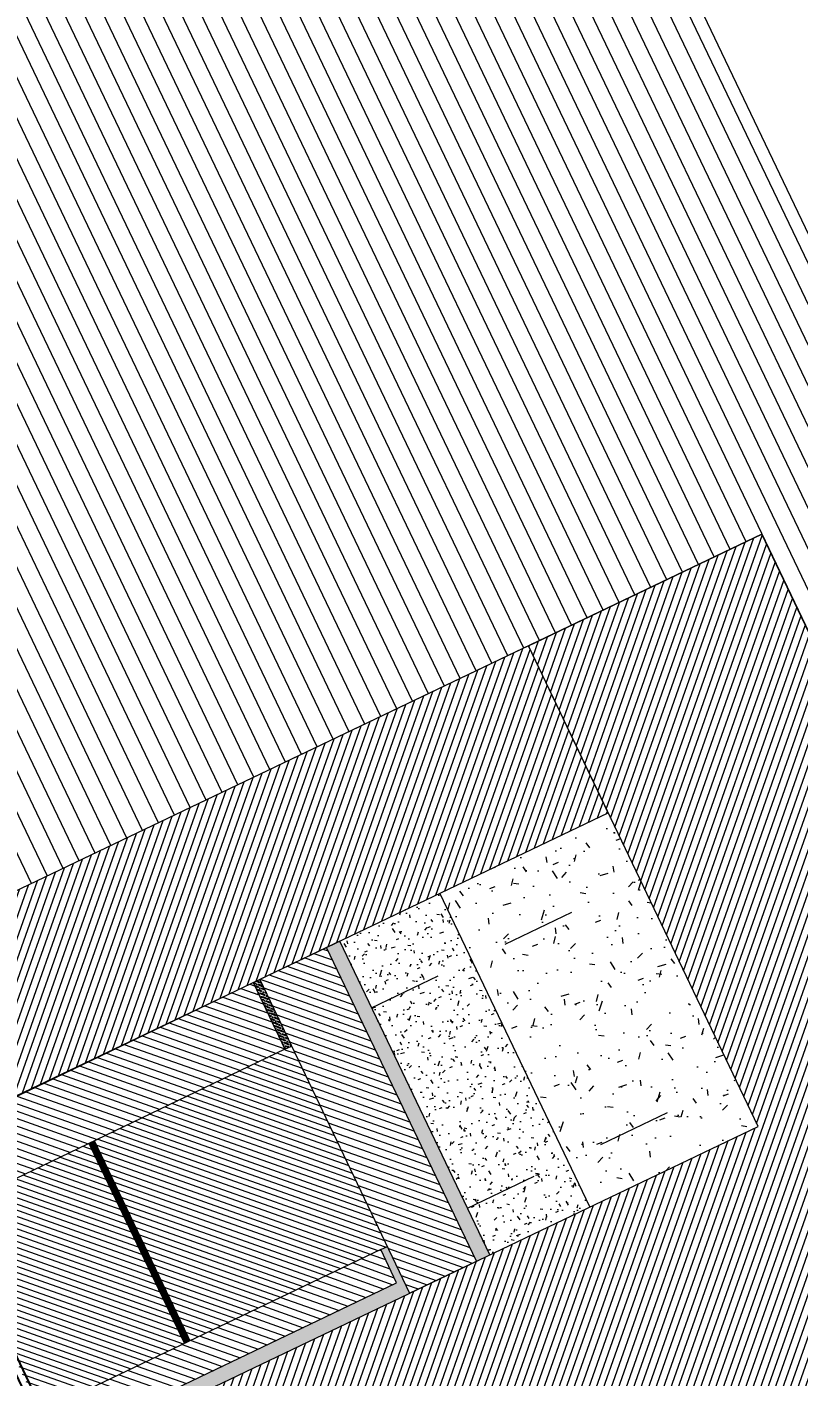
# Model space of a CAD drawing. Header units: metres. Extents: x 679304 to 680626, y 2747329 to 2750056.
# Drawn here: x 679536.692 to 679537.735, y 2747438.861 to 2747440.685 of the extents above; entities that cross this region are included whole.
import ezdxf

# ---------------------------------------------------------------- set-up
doc = ezdxf.new("R2010")
doc.units = ezdxf.units.M
doc.header["$XCLIPFRAME"] = 0
doc.linetypes.add('DASH_1', pattern=[0.4, 0.1, -0.3])
doc.linetypes.add('HIDDEN', pattern=[0.375, 0.25, -0.125])
for name, color, linetype in [('01-TX-Dimensions_1-100', 157, 'Continuous'), ('02-L-Waterfeatures 02', 152, 'Continuous'), ('COTAUX', 7, 'Continuous')]:
    doc.layers.add(name, color=color, linetype=linetype)
for name, color, linetype, lineweight in [('02-L-projecció', 6, 'Continuous', 5), ('02-L-seccionat', 4, 'Continuous', 5), ('3-TR Formigó', 252, 'Continuous', 0), ('3-TR terra compactada', 45, 'Continuous', 0)]:
    doc.layers.add(name, color=color, linetype=linetype, lineweight=lineweight)
doc.layers.add('02-L-projecció 2', color=251, linetype='Continuous', lineweight=5, true_color=0x636363)
doc.layers.add('3-TR tot_u', color=8, linetype='Continuous', lineweight=5, true_color=0x787878)
for name, color, linetype, true_color in [('EIT_3 TR sorra', 9, 'Continuous', 0xd8ceb0), ('SL_TREE_ACACIA_PYCNANTHA', 52, 'Continuous', 0xe0e000), ('SL_TREE_BOMBAX_CEIBA', 24, 'Continuous', 0x8f2400)]:
    doc.layers.add(name, color=color, linetype=linetype, true_color=true_color)
doc.styles.get("Standard").update_dxf_attribs({"font": 'arial.ttf'})
doc.dimstyles.new('E100', dxfattribs={"dimscale": 0.03, "dimtxt": 7, "dimasz": 0.5, "dimexe": 0.1, "dimexo": 15, "dimgap": 4, "dimtad": 1, "dimzin": 0, "dimdsep": 46, "dimtxsty": 'Standard', "dimblk1": 'LINCOT200', "dimblk2": 'LINCOT200', "dimsah": 1, "dimcen": 0.1, "dimdle": 0.1, "dimclrt": 256, "dimadec": 0, "dimazin": 0, "dimtfac": 0.0153846153846154, "dimtofl": 0, "dimtmove": 0, "dimatfit": 3, "dimldrblk": 'LINCOT200', "dimfxl": 1, "dimtolj": 1, "dimtzin": 0, "dimarcsym": 0})
picture_1 = doc.add_image_def('image3.png', size_in_pixel=(1135, 973))
picture_2 = doc.add_image_def('image1.png', size_in_pixel=(900, 793))
pattern_1 = [(43.98579928964266, (27.87460596347228, -32.70618108799681), (0.0019272751255722, 0.006603891924044), [0.0085328125000001, -0.0017065625, 0, -0.0017065625])]

# ---------------------------------------------------------------- blocks, each defined once
blk = doc.blocks.new('General Section WaterFalls')
at = {"layer": '02-L-Waterfeatures 02', "lineweight": 9, "transparency": 33554687}
h = blk.add_hatch(dxfattribs=at)
h.set_pattern_fill('ANSI31', color=256, scale=0.0025, angle=2.6278252e-09)
h.set_pattern_definition([(45.00000000262781, (29.87504039797932, -31.82863318943419), (-0.0056126600759256, 0.0056126600754108), [])])
edge = h.paths.add_edge_path()
edge.add_line((29.67464832961559, -29.88368755043484), (29.67464832868427, -30.27861959644453))
edge.add_line((29.67464832914993, -30.27861959626898), (29.83416054747582, -30.27868118284284))
edge.add_line((29.83416054816917, -30.2786811827682), (29.97141039213317, -29.90615767499106))
edge.add_line((29.9714103913866, -29.90615767519921), (30.06482617011063, -29.89501494596458))
edge.add_arc((30.06596558727324, -29.90508678671904), 0.0101360861858358, 7.903237830834428, 96.4543695149469, ccw=False)
edge.add_line((30.07600539783016, -29.90369306947105), (30.07659162168887, -31.50622189329938))
edge.add_line((30.07659162161872, -31.50622189324349), (30.37583524268121, -31.50622189370916))
edge.add_line((30.37583524314687, -31.50622189347632), (30.37600539525333, -30.98622189327142))
edge.add_line((30.37600539484993, -30.9862218934577), (30.08600539527833, -30.9862218934577))
edge.add_line((30.08600539481268, -30.98622189322487), (30.0860053957361, -29.88368754963391))
edge.add_line((30.086005395744, -29.88368754996918), (29.67464833008126, -29.88368755043484))
at = {"layer": '3-TR Formigó'}
h = blk.add_hatch(dxfattribs=at)
h.set_pattern_fill('ANSI31', color=256, scale=0.003, angle=90, style=0)
h.set_pattern_definition([(134.9999999999999, (27.72466720594093, -31.1386159225367), (-0.0067351920908019, -0.0067351920908019), [])])
h.paths.add_polyline_path([(30.72633214108646, -32.02863643527962), (30.00612286757678, -32.0286364350468), (30.00612786505371, -30.39868305390701), (29.57613237574697, -30.39868228184059), (29.5761233814992, -32.02863713237457), (28.57621343620122, -32.02863687486388), (28.57621343620122, -32.37863686820492), (30.72633214108646, -32.37863686797209)])
h = blk.add_hatch(dxfattribs=at)
h.set_pattern_fill('ANSI31', color=256, scale=0.003, style=0)
h.set_pattern_definition([(44.99999999999999, (27.87460596300662, -32.20618108753115), (-0.0067351920908019, 0.0067351920908019), [])])
h.paths.add_polyline_path([(30.3753077276051, -30.95748713961802), (30.47530772630125, -30.95748713938519), (30.47626966005192, -31.49622189369984), (30.3762696608901, -31.49622189393267)])
h = blk.add_hatch(dxfattribs=at)
h.set_pattern_fill('ANSI31', color=256, scale=0.003, style=0)
h.set_pattern_definition([(44.99999999999999, (27.87454973673448, -32.38855761522427), (-0.0067351920908019, 0.0067351920908019), [])])
h.paths.add_polyline_path([(30.0760053973645, -30.98862760397606), (30.0260053970851, -30.98862760397606), (30.02600539755076, -31.49622189300135), (30.07600539783016, -31.49622189346701)])
h = blk.add_hatch(dxfattribs=at)
h.set_pattern_fill('ANSI31', color=256, scale=0.003, angle=90, style=0)
h.set_pattern_definition([(134.9999999999999, (27.8745497353375, -26.36206103814766), (-0.0067351920908019, -0.0067351920908019), [])])
h.paths.add_polyline_path([(30.47633214015514, -32.02863644529134), (30.72633215645328, -32.02863646065817), (30.72633212478832, -31.24511204706505), (30.4762696614489, -31.12967445515096)])
h = blk.add_hatch(dxfattribs=at)
h.set_pattern_fill('ANSI31', color=256, scale=0.003, style=0)
h.set_pattern_definition([(44.99999999999999, (27.87460596347228, -32.70618108799681), (-0.0067351920908019, 0.0067351920908019), [])])
h.paths.add_polyline_path([(30.47626966051757, -31.50622189324349), (30.00606162426993, -31.50622189370916), (30.00606162426993, -31.60622189310379), (30.47626966051757, -31.60622189310379)])
at = {"layer": '3-TR terra compactada'}
h = blk.add_hatch(dxfattribs=at)
h.set_pattern_fill('LINE', color=256, scale=0.0075)
h.set_pattern_definition([(360, (-1.593222050461918, -1.450000001117587), (0, 0.0238125), [])])
edge = h.paths.add_edge_path(flags=16)
edge.add_arc((87.91270721703766, -34.89102650922723), 0.0300000000000011, 0, 360)
h.paths.add_polyline_path([(60.86794612370431, -34.06345526850782), (60.86794612370431, -34.8165326055605), (77.28848761087283, -34.81653260439634), (77.28848760994151, -35.96653260430321), (94.02980208816007, -35.96653260337189), (94.02346620196477, -34.53352967253886), (88.77741158520803, -34.42881766473874), (88.7764219455421, -34.4783984052483), (88.67512278445065, -34.85645277681761), (84.06023222394288, -34.76436978625134), (83.96552849235012, -34.41241660504602), (83.95774579746649, -34.38224918977358), (83.95875280490145, -34.33179827523418), (79.98875382728875, -34.25026744417846), (79.98875382775441, -35.78771875007078), (77.43852502759546, -35.78771875007078), (77.43852502852678, -35.43748732609675), (78.61814005719498, -35.43770227907226), (78.05505687510595, -33.4629564518109), (67.10211191978306, -33.3788115279749), (67.01179703883827, -33.17811179091223), (66.85097349714488, -33.17687627975829), (63.56725041614845, -33.15126436809078), (63.56725041707978, -34.70336046814919), (61.01713174395263, -34.70336046768352), (61.0171317444183, -34.35336060426198), (62.10765844490379, -34.35336060402915), (61.58575402200222, -32.50950451311656), (50.68157043308019, -32.42573419259861), (50.59114177431911, -32.2250335814897), (50.42511908290908, -32.2237581287045), (47.14811543934047, -32.19819437991828), (47.14721526950597, -33.38156245509163), (44.99754665372893, -33.38156245509163), (44.99754665279761, -33.03156259073876), (45.56926759378984, -33.03156259120442), (45.14311256445944, -31.55625739693642), (34.2616229839623, -31.47266142093577), (34.17091776337475, -31.2719586850144), (34.00475173024461, -31.27068213094026), (30.72633214015514, -31.24511096207425), (30.72633214108646, -32.37863686797209), (28.57621343620122, -32.37863686820492), (28.57621343526989, -32.02863700361922), (29.14793437626213, -32.02863700361922), (28.72177934786305, -30.55333180958405), (17.8412764519453, -30.4697434140835), (17.68143947003409, -31.50181839196012), (28.27606689184904, -31.50181839149445), (28.27606689091772, -32.61037793336436), (44.44740463607013, -32.61037793196738), (44.44740463700145, -34.06345526920631)])
at = {"layer": '3-TR tot_u'}
h = blk.add_hatch(dxfattribs=at)
h.set_pattern_fill('AR-CONC', color=256, scale=0.00025, angle=90.2767808814877)
h.set_pattern_definition([(140.2767808814876, (27.87460596300662, -32.50618108757772), (0.00376470415949, 0.04556488512719), [0.0047625, -0.0523875]), (85.2767808814877, (27.87460596300662, -32.50618108757772), (-0.0477210912318932, -0.0090414880295911), [0.00381, -0.0419101460425]), (190.7282255814877, (27.87491968739778, -32.5023840260692), (-0.0439563851248612, 0.0365233969868352), [0.0040475022, -0.04452256115]), (136.4609808814877, (27.86190611124039, -32.50624243775383), (0.0101830826842395, 0.0678197431531442), [0.00714375, -0.07858125]), (186.9123384914876, (27.86275469465181, -32.50059079797939), (-0.0621425175673414, 0.0590515294914502), [0.006071255785, -0.0667839020399998]), (81.46093205148775, (27.86190611124039, -32.50624243775383), (-0.0621425175643105, 0.0590515294948334), [0.0057149917675, -0.06286493298]), (111.2767808814877, (27.8650503992103, -32.49987717461773), (0.0253828996130678, 0.0380266591648878), [0.0047625, -0.0523875]), (56.27678088148773, (27.8650503992103, -32.49987717461773), (-0.0461210913113168, 0.0152278867382567), [0.00381, -0.04191]), (161.7282258814876, (27.86716564046219, -32.49670828646049), (-0.0207381919355065, 0.0532545458174815), [0.0040475022, -0.0445224844]), (127.7767808814877, (27.87460596300662, -32.50618108757772), (-0.0211422431149627, 0.0006700263971019), [0, -0.041402, 0, -0.042545, 0, -0.04206875]), (97.77678088148764, (27.87460596300662, -32.50618108757772), (-0.0251255482296762, 0.0165837346657263), [0, -0.024257, 0, -0.0404495, 0, -0.01603375]), (57.77678088148769, (27.87467436818406, -32.52034142240882), (0.0012684192747456, 0.0339041717622397), [0, -0.015875, 0, -0.0495299999999999, 0, -0.0657224999999998]), (47.77678088148769, (27.87470504408702, -32.52669134829194), (-0.0065354411983661, 0.0370011561963299), [0, -0.0206375, 0, -0.0328929999999999, 0, -0.0466724999999999])])
h.paths.add_polyline_path([(30.47626966005192, -31.62623227015138), (30.47626966331154, -31.77622189349495), (30.00606162380427, -31.77622189302929), (30.00617857929319, -31.62621151609346)])
h = blk.add_hatch(dxfattribs=at)
h.set_pattern_fill('AR-CONC', color=256, scale=0.0005, angle=90.27678088138285)
h.set_pattern_definition([(140.2767808813828, (27.87454973626882, -32.2061159228906), (0.0075294083191467, 0.0911297702543663), [0.009525, -0.104775]), (85.27678088138289, (27.87454973626882, -32.2061159228906), (-0.0954421824638195, -0.0180829760590076), [0.00762, -0.083820292085]), (190.7282255813828, (27.87517718458548, -32.1985217994079), (-0.0879127702495888, 0.0730467939738314), [0.0080950044, -0.0890451222999999]), (136.4609808813827, (27.84915003180504, -32.20623862301), (0.0203661653687272, 0.135639486306251), [0.0142875, -0.1571624999999997]), (186.9123384913827, (27.85084719862789, -32.19493534229696), (-0.1242850351344667, 0.1181030589831279), [0.01214251157, -0.13356780408]), (81.46093205138288, (27.84915003180504, -32.20623862301), (-0.1242850351284049, 0.1181030589898943), [0.011429983535, -0.12572986596]), (111.2767808813828, (27.85543860821054, -32.19350809650496), (0.0507657992262747, 0.0760533183296827), [0.009525, -0.104775]), (56.27678088138284, (27.85543860821054, -32.19350809650496), (-0.092242182622578, 0.0304557734766822), [0.00762, -0.08382]), (161.7282258813828, (27.85966909164563, -32.18717031995766), (-0.041476383870818, 0.1065090916350389), [0.0080950044, -0.0890449687999999]), (127.7767808813828, (27.87454973626882, -32.2061159228906), (-0.0422844862299229, 0.0013400527942813), [0, -0.082804, 0, -0.08509, 0, -0.0841375]), (97.7767808813828, (27.87454973626882, -32.2061159228906), (-0.0502510964592918, 0.0331674693315446), [0, -0.048514, 0, -0.080899, 0, -0.0320675]), (57.77678088138284, (27.87468654708937, -32.23443659255281), (0.0025368385496153, 0.0678083435244748), [0, -0.03175, 0, -0.0990600000000001, 0, -0.1314450000000001]), (47.77678088138283, (27.87474789703265, -32.24713644431904), (-0.0130708823965968, 0.0740023123926836), [0, -0.041275, 0, -0.065786, 0, -0.093345])])
h.paths.add_polyline_path([(30.47621343331412, -31.77622189326212), (30.00612235208973, -31.77622189372778), (30.00612236512825, -32.02863640175201), (30.4762134491466, -32.02863645320758)])
at = {"layer": 'EIT_3 TR sorra'}
h = blk.add_hatch(dxfattribs=at)
h.set_pattern_fill('ANSI36', color=256, scale=0.001075, angle=-1.014200710357326, style=0, double=1)
h.set_pattern_definition([(43.98579928964266, (27.8745497353375, -31.38861592276953), (0.0019272751255722, 0.006603891924044), [0.0085328125000001, -0.0017065625, 0, -0.0017065625])])
h.paths.add_polyline_path([(30.00612235208973, -31.50622189347632), (30.07600539783016, -31.50622189370916), (30.07600539783016, -31.49622189346701), (30.02600539755076, -31.49622189300135), (30.02600539661944, -31.48859844962135), (30.02600539755076, -31.47859842143953), (30.0260053970851, -30.98862760397606), (30.0760053973645, -30.98862760397606), (30.0760053973645, -30.97862760373391), (30.0260053970851, -30.97862757486292), (30.0260053970851, -30.48865672852844), (30.0760053973645, -30.48865672852844), (30.07600539783016, -30.4786567282863), (30.02600539755076, -30.4786567282863), (30.0260053970851, -29.98868591128849), (30.0760053973645, -29.98868591198698), (30.0760053973645, -29.97868591174484), (30.00600539706648, -29.978685911512)])
h = blk.add_hatch(dxfattribs=at)
h.set_pattern_fill('ANSI36', color=256, scale=0.001075, angle=-1.014200710357326, style=0, double=1)
h.set_pattern_definition(pattern_1)
h.paths.add_polyline_path([(30.47626899788156, -31.49622189346701), (30.3762696608901, -31.49622189369984), (30.37626965995878, -31.50622189324349), (30.47626966051757, -31.50622189324349)])
h = blk.add_hatch(dxfattribs=at)
h.set_pattern_fill('ANSI36', color=256, scale=0.001075, angle=-1.014200710357326, style=0, double=1)
h.set_pattern_definition(pattern_1)
h.paths.add_polyline_path([(30.47626966284588, -31.60622189333663), (30.00606162426993, -31.60622189310379), (30.00606162473559, -31.62622189288959), (30.47626966098324, -31.62622189335525)])
at = {"layer": '02-L-projecció'}
for points in [[(44.44740463607013, -32.61037793196738), (28.27606689091772, -32.61037793336436), (28.27606689184904, -31.50181839149445), (17.68143947003409, -31.50181839196012), (17.8412764519453, -30.4697434140835), (28.72177934786305, -30.55333180958405), (29.14793437626213, -32.02863700361922), (28.57621343526989, -32.02863700361922), (28.57621343620122, -32.37863686820492), (30.72633214108646, -32.37863686797209), (30.72633214015514, -31.24511096207425), (34.00475173024461, -31.27068213094026)], [(30.00606162473559, -31.62622189288959), (30.47626966331154, -31.62622189312242), (30.47626966284588, -31.60622189310379)], [(30.00606162380427, -31.77622189302929), (30.47643380612135, -31.77622189326212)]]:
    blk.add_lwpolyline(points, dxfattribs=at)
at = {"layer": '02-L-projecció', "linetype": 'DASH_1', "ltscale": 0.05, "const_width": 0.01}
blk.add_lwpolyline([(30.07600539689884, -31.20619469578378), (30.37624248676002, -31.20622189226561)], dxfattribs=at)
at = {"layer": '02-L-projecció 2', "linetype": 'HIDDEN', "ltscale": 0.25}
for points in [[(30.07600535079837, -31.62622189312242), (30.076005267445, -32.0286364145577)], [(30.37621338712052, -31.62622189288959), (30.37621330330149, -32.02863643760793)]]:
    blk.add_lwpolyline(points, dxfattribs=at)
at = {"layer": '02-L-seccionat'}
for points in [[(30.0061223525554, -30.39868264179677), (30.0061223525554, -32.02863640920259), (30.7263321406208, -32.02863646089099), (30.72633214108646, -32.37863686797209), (28.57621343620122, -32.37863686820492), (28.57621343526989, -32.02863700361922), (29.57612286740914, -32.02863700361922), (29.57612686371431, -30.39868269348517), (30.0061223525554, -30.39868264179677)], [(30.72633212478832, -31.24511204706505), (30.4762696614489, -31.12967445515096), (30.47633214015514, -32.02863644529134), (30.72633215645328, -32.02863646065817), (30.72633212478832, -31.24511204706505)], [(30.07600539783016, -31.49622189346701), (30.07600539783016, -31.50622189370916)], [(30.3762696608901, -31.49622189369984), (30.37626965995878, -31.50622189324349)], [(30.47626965958625, -31.49622189346701), (30.47626966051757, -31.50622189324349)]]:
    blk.add_lwpolyline(points, dxfattribs=at)
for points in [[(30.3753077276051, -30.95748713961802), (30.47530772630125, -30.95748713938519), (30.47626966005192, -31.49622189369984), (30.3762696608901, -31.49622189393267)], [(30.0760053973645, -30.98862760397606), (30.0260053970851, -30.98862760397606), (30.02600539755076, -31.49622189300135), (30.07600539783016, -31.49622189346701)], [(30.47626966051757, -31.50622189324349), (30.00606162426993, -31.50622189370916), (30.00606162426993, -31.60622189310379), (30.47626966051757, -31.60622189310379)]]:
    blk.add_lwpolyline(points, close=True, dxfattribs=at)
blk = doc.blocks.new('LINCOT200')
for p, q in [((0, -9.999961704014426), (0, 10.00003829598554)), ((3.695e-13, 3.82959855756e-05), (10.00000000000051, 3.82959855756e-05))]:
    blk.add_line(p, q)
at = {"const_width": 1.875}
blk.add_lwpolyline([(3.535533801624467, -3.535495714255787), (-3.535533950636761, 3.535572157214076)], dxfattribs=at)
at = {"layer": 'COTAUX'}
blk.add_line((0, 0), (-1.249999999999914, 0), dxfattribs=at)
blk = doc.blocks.new('*D250')
at = {"layer": '01-TX-Dimensions_1-100', "color": 0, "lineweight": -2, "transparency": 16777216}
for p, q in [((679536.3579193121, 2747438.975983571), (679536.1748118317, 2747438.888419783)), ((679536.1775182883, 2747438.889714037), (679536.1710470185, 2747438.903246319)), ((679536.3005888123, 2747438.632357269), (679536.1839895581, 2747438.876181754)), ((679536.487461106, 2747438.70509452), (679536.3043536257, 2747438.617530731))]:
    blk.add_line(p, q, dxfattribs=at)
at = {"layer": 'DEFPOINTS', "color": 0, "transparency": 16777216}
for p in [(679536.7638877841, 2747439.170121666), (679536.893429578, 2747438.899232614), (679536.3070600821, 2747438.618824986)]:
    blk.add_point(p, dxfattribs=at)
at = {"layer": '01-TX-Dimensions_1-100', "color": 0, "lineweight": -2, "transparency": 16777216, "xscale": 0.015, "yscale": 0.015, "zscale": 0.015}
for p, rotation in [((679536.1775182883, 2747438.889714037), 115.5575828870524), ((679536.3070600821, 2747438.618824986), 295.5575828870525)]:
    blk.add_blockref('LINCOT200', p, dxfattribs=dict(at, rotation=rotation))
at = {"layer": '01-TX-Dimensions_1-100', "transparency": 16777216, "insert": (679536.0017654862, 2747439.257236427), "char_height": 0.21, "attachment_point": 5, "rotation": 115.55758288705248}
blk.add_mtext('\\A1;0.30', dxfattribs=at)
blk = doc.blocks.new('ACACIA_PYCNANTHA fade')
image = blk.add_image(picture_2, insert=(6.431672699195633, 0), size_in_units=(12.86334539839125, 11.334036556582513), rotation=180, dxfattribs=dict(fade=60))
image.dxf.v_pixel = (0, 0.0142926059982125)
image.set_boundary_path([(-0.5, -0.5), (899.5, 792.4999999999999)])
image.dxf.clipping = 0
image.dxf.flags = 15
blk = doc.blocks.new('BOMBAX CEIBA')
image = blk.add_image(picture_1, insert=(-10.21959880215359, 0), size_in_units=(20.43919760430721, 17.521884818494197))
image.set_boundary_path([(-0.5, -0.5), (1134.5, 972.4999999999999)])
image.dxf.clipping = 0
image.dxf.flags = 15

msp = doc.modelspace()

# ---------------------------------------------------------------- block references
at = {"rotation": 115.5575828871377}
msp.add_blockref('General Section WaterFalls', (679521.7318272467, 2747398.310749386), dxfattribs=at)
at = {"layer": 'SL_TREE_ACACIA_PYCNANTHA', "rotation": 115.5482287746755}
msp.add_blockref('ACACIA_PYCNANTHA fade', (679535.3682735676, 2747441.60288268), dxfattribs=at)
at = {"layer": 'SL_TREE_BOMBAX_CEIBA', "xscale": 0.7623889844385263, "yscale": 0.7623889844385263, "zscale": 0.7623889844385263, "rotation": 115.5482287746755}
msp.add_blockref('BOMBAX CEIBA', (679533.7422132383, 2747445.029552021), dxfattribs=at)

# ---------------------------------------------------------------- dimensions: what is measured, and where the dimension line sits
at = {"layer": '01-TX-Dimensions_1-100'}
dim = msp.add_linear_dim(base=(679536.3070600821, 2747438.618824986), p1=(679536.7638877843, 2747439.170121666), p2=(679536.8934295783, 2747438.899232615), angle=115.5575828870524, dimstyle='E100', override={"dimtad": 0}, dxfattribs=at)
dim.commit()
dim.dimension.update_dxf_attribs({"geometry": '*D250', "text_midpoint": (679536.0017654864, 2747439.257236426), "dimtype": 160})

# ---------------------------------------------------------------- pictures from other files: only their frames are drawn
at = {"layer": 'SL_TREE_BOMBAX_CEIBA'}
image = msp.add_image(picture_1, insert=(679529.5214176637, 2747453.81248662), size_in_units=(17.52200717640296, 15.021068707171876), rotation=-64.44241711089859, dxfattribs=dict(at, fade=53))
image.dxf.v_pixel = (-0.0139273274231843, -0.006660184203491)
image.set_boundary_path([(-0.5, -0.5), (1134.5, 972.4999999999999)])
image.dxf.clipping = 0
image.dxf.flags = 15

doc.saveas('drawing.dxf')
